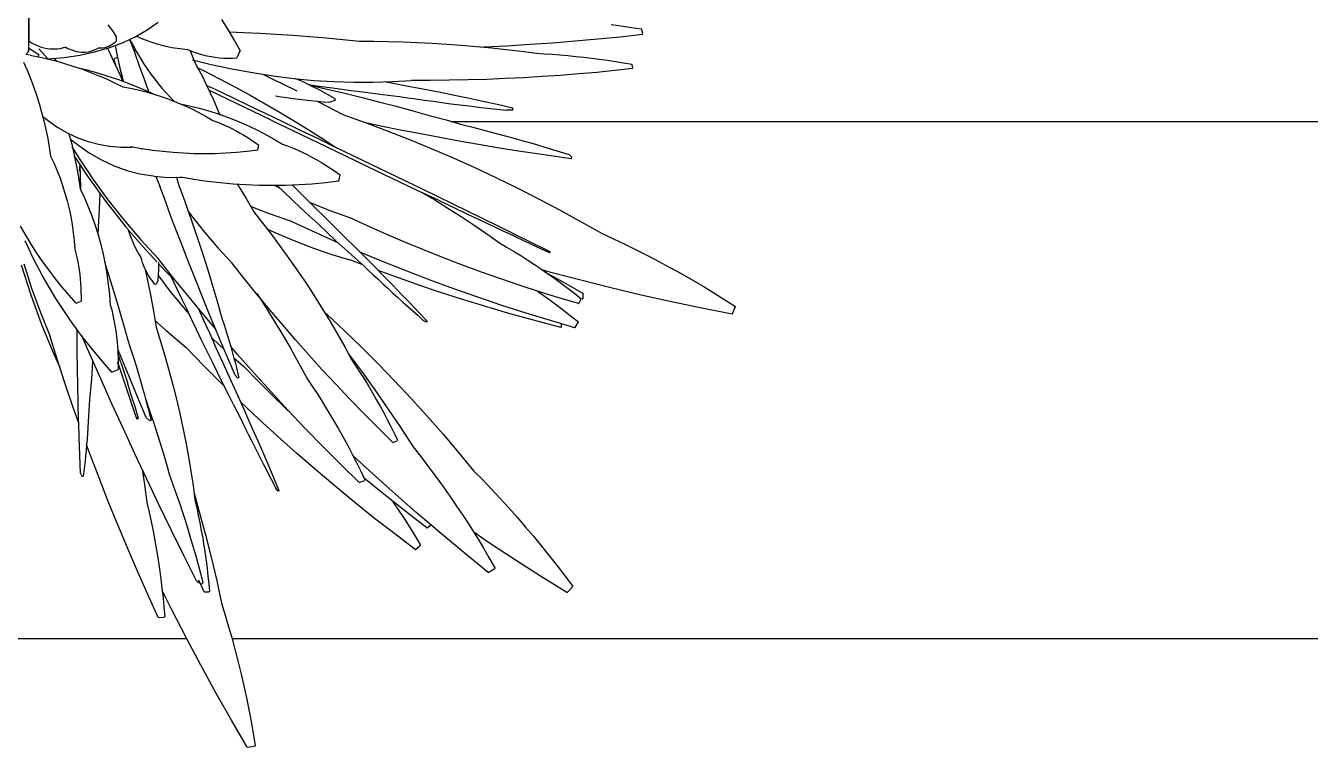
# Model space of a CAD drawing. Header units: metres. Extents: x 244.4 to 340.3, y -4.1 to 64.3.
# Drawn here: x 302.391 to 303.416, y 40.301 to 40.876 of the extents above; entities that cross this region are included whole.
import ezdxf

# ---------------------------------------------------------------- set-up
doc = ezdxf.new("R2010")
doc.units = ezdxf.units.M
doc.layers.add('Edges', color=7, linetype='Continuous')

msp = doc.modelspace()

# ---------------------------------------------------------------- linework, layer by layer
at = {"layer": 'Edges'}
for p, q in [((302.3936, 40.8639), (302.3937, 40.8904)), ((302.3931, 40.8822), (302.3931, 40.8562)), ((302.4576, 40.876), (302.4568, 40.8771)), ((302.4604, 40.8722), (302.4576, 40.876)), ((302.4878, 40.873), (302.4967, 40.8792)), ((302.5524, 40.8733), (302.5473, 40.8812)), ((302.8581, 40.8774), (302.8661, 40.8763)), ((302.8661, 40.8763), (302.8741, 40.875)), ((302.8741, 40.875), (302.8821, 40.8737)), ((302.3936, 40.8639), (302.396, 40.8624)), ((302.4631, 40.8681), (302.4604, 40.8722)), ((302.462, 40.863), (302.4631, 40.8639)), ((302.4631, 40.8681), (302.4631, 40.8639)), ((302.4681, 40.8627), (302.4736, 40.8653)), ((302.4736, 40.8653), (302.4738, 40.8654)), ((302.4741, 40.8648), (302.4736, 40.8653)), ((302.4738, 40.8654), (302.4782, 40.8675)), ((302.4738, 40.8654), (302.4741, 40.8648)), ((302.4741, 40.8648), (302.4765, 40.8604)), ((302.4741, 40.8648), (302.4773, 40.8561)), ((302.4782, 40.8675), (302.4878, 40.873)), ((302.4792, 40.8681), (302.4841, 40.8659)), ((302.4841, 40.8659), (302.4898, 40.8637)), ((302.5572, 40.865), (302.5524, 40.8733)), ((302.5535, 40.8714), (302.5647, 40.871)), ((302.562, 40.8565), (302.5572, 40.865)), ((302.5647, 40.871), (302.5778, 40.8703)), ((302.5778, 40.8703), (302.5909, 40.8696)), ((302.5909, 40.8696), (302.6041, 40.8687)), ((302.6041, 40.8687), (302.6173, 40.8677)), ((302.6173, 40.8677), (302.6305, 40.8666)), ((302.6305, 40.8666), (302.6438, 40.8653)), ((302.6438, 40.8653), (302.6571, 40.8639)), ((302.6571, 40.8639), (302.6686, 40.8639)), ((302.6686, 40.8639), (302.6801, 40.8637)), ((302.8293, 40.8639), (302.8112, 40.8624)), ((302.8473, 40.8655), (302.8293, 40.8639)), ((302.8652, 40.8673), (302.8473, 40.8655)), ((302.883, 40.8693), (302.8652, 40.8673)), ((302.8833, 40.8702), (302.8821, 40.8737)), ((302.883, 40.8693), (302.8833, 40.8702)), ((302.392, 40.8544), (302.3909, 40.8534)), ((302.3931, 40.8562), (302.392, 40.8544)), ((302.4014, 40.8531), (302.3931, 40.8583)), ((302.396, 40.8624), (302.3984, 40.8612)), ((302.3984, 40.8612), (302.4008, 40.8602)), ((302.4008, 40.8602), (302.4032, 40.8593)), ((302.4013, 40.8578), (302.4086, 40.85)), ((302.4032, 40.8593), (302.4056, 40.8586)), ((302.4056, 40.8586), (302.408, 40.8582)), ((302.408, 40.8582), (302.4104, 40.8579)), ((302.4104, 40.8579), (302.4128, 40.8578)), ((302.4128, 40.8578), (302.4138, 40.8578)), ((302.4138, 40.8578), (302.4162, 40.8579)), ((302.4162, 40.8579), (302.4186, 40.8582)), ((302.4186, 40.8582), (302.4211, 40.8588)), ((302.4211, 40.8588), (302.4228, 40.8593)), ((302.4225, 40.8595), (302.4246, 40.8582)), ((302.4246, 40.8582), (302.4268, 40.8572)), ((302.4268, 40.8572), (302.4289, 40.8564)), ((302.4289, 40.8564), (302.4311, 40.8558)), ((302.4311, 40.8558), (302.4333, 40.8554)), ((302.4333, 40.8554), (302.4354, 40.8552)), ((302.434, 40.8528), (302.4459, 40.8554)), ((302.4354, 40.8552), (302.4364, 40.8552)), ((302.4364, 40.8552), (302.4386, 40.8553)), ((302.4386, 40.8553), (302.4407, 40.8555)), ((302.4407, 40.8555), (302.4429, 40.856)), ((302.4429, 40.856), (302.445, 40.8567)), ((302.445, 40.8567), (302.4472, 40.8575)), ((302.4459, 40.8554), (302.4573, 40.8587)), ((302.4472, 40.8575), (302.4493, 40.8586)), ((302.4484, 40.8586), (302.4495, 40.8586)), ((302.4495, 40.8586), (302.4505, 40.8586)), ((302.4505, 40.8586), (302.4517, 40.8586)), ((302.4517, 40.8586), (302.4528, 40.8587)), ((302.4528, 40.8587), (302.454, 40.859)), ((302.454, 40.859), (302.4551, 40.8593)), ((302.4551, 40.8593), (302.4563, 40.8597)), ((302.4585, 40.8537), (302.4561, 40.8583)), ((302.4563, 40.8597), (302.4574, 40.8601)), ((302.4573, 40.8587), (302.4681, 40.8627)), ((302.4574, 40.8601), (302.4585, 40.8607)), ((302.4585, 40.8607), (302.4597, 40.8614)), ((302.4624, 40.8454), (302.4585, 40.8537)), ((302.4597, 40.8614), (302.4608, 40.8621)), ((302.4608, 40.8621), (302.462, 40.863)), ((302.4622, 40.8605), (302.4638, 40.8523)), ((302.4765, 40.8604), (302.4793, 40.8555)), ((302.4773, 40.8561), (302.4774, 40.856)), ((302.4773, 40.8561), (302.4773, 40.856)), ((302.4774, 40.856), (302.4773, 40.856)), ((302.4773, 40.856), (302.4779, 40.8545)), ((302.4787, 40.8565), (302.4774, 40.856)), ((302.4779, 40.8545), (302.4815, 40.8444)), ((302.4793, 40.8555), (302.4821, 40.8508)), ((302.4898, 40.8637), (302.4956, 40.8618)), ((302.4956, 40.8618), (302.5015, 40.8602)), ((302.5015, 40.8602), (302.5076, 40.859)), ((302.5076, 40.859), (302.5138, 40.858)), ((302.5138, 40.858), (302.5201, 40.8573)), ((302.5201, 40.8573), (302.5231, 40.856)), ((302.522, 40.8566), (302.522, 40.8565)), ((302.522, 40.8565), (302.5224, 40.8558)), ((302.5224, 40.8558), (302.5251, 40.8488)), ((302.5231, 40.856), (302.5261, 40.8549)), ((302.5261, 40.8549), (302.5292, 40.8539)), ((302.5292, 40.8539), (302.5323, 40.853)), ((302.562, 40.8565), (302.5593, 40.8506)), ((302.6801, 40.8637), (302.6917, 40.8634)), ((302.6917, 40.8634), (302.7034, 40.863)), ((302.7034, 40.863), (302.7151, 40.8624)), ((302.7151, 40.8624), (302.7268, 40.8617)), ((302.7268, 40.8617), (302.7387, 40.8608)), ((302.7387, 40.8608), (302.7505, 40.8598)), ((302.7505, 40.8598), (302.7624, 40.8587)), ((302.7747, 40.8601), (302.7567, 40.8592)), ((302.7624, 40.8587), (302.7743, 40.8574)), ((302.7743, 40.8574), (302.7863, 40.856)), ((302.793, 40.8612), (302.7747, 40.8601)), ((302.7863, 40.856), (302.7983, 40.8545)), ((302.8112, 40.8624), (302.793, 40.8612)), ((302.7983, 40.8545), (302.8045, 40.854)), ((302.8045, 40.854), (302.8108, 40.8536)), ((302.8108, 40.8536), (302.8171, 40.8531)), ((302.3891, 40.8473), (302.392, 40.8408)), ((302.3909, 40.8534), (302.3909, 40.8533)), ((302.3944, 40.8528), (302.3909, 40.8534)), ((302.3944, 40.8528), (302.4006, 40.8515)), ((302.4014, 40.8531), (302.4006, 40.8515)), ((302.4006, 40.8515), (302.4013, 40.8514)), ((302.4013, 40.8514), (302.4082, 40.8499)), ((302.4082, 40.8499), (302.415, 40.8482)), ((302.4086, 40.85), (302.4215, 40.851)), ((302.4137, 40.8504), (302.4145, 40.8494)), ((302.4145, 40.8494), (302.4158, 40.8479)), ((302.415, 40.8482), (302.4218, 40.8462)), ((302.4158, 40.8479), (302.416, 40.8478)), ((302.4215, 40.851), (302.434, 40.8528)), ((302.4218, 40.8462), (302.4286, 40.8441)), ((302.4286, 40.8441), (302.4353, 40.8418)), ((302.4293, 40.8437), (302.431, 40.8433)), ((302.431, 40.8433), (302.4396, 40.8412)), ((302.4616, 40.8499), (302.4613, 40.8494)), ((302.4613, 40.8494), (302.4626, 40.845)), ((302.4641, 40.8509), (302.4616, 40.8499)), ((302.4626, 40.845), (302.4624, 40.8454)), ((302.4662, 40.837), (302.4626, 40.845)), ((302.4638, 40.8523), (302.466, 40.8425)), ((302.4815, 40.8444), (302.4851, 40.8344)), ((302.4821, 40.8508), (302.485, 40.8462)), ((302.485, 40.8462), (302.4879, 40.8418)), ((302.5241, 40.849), (302.5388, 40.8454)), ((302.5251, 40.8488), (302.5254, 40.8482)), ((302.5286, 40.8422), (302.5254, 40.8482)), ((302.5323, 40.853), (302.5355, 40.8523)), ((302.5355, 40.8523), (302.5388, 40.8517)), ((302.5388, 40.8517), (302.5421, 40.8512)), ((302.5388, 40.8454), (302.5553, 40.8419)), ((302.5421, 40.8512), (302.5454, 40.8508)), ((302.5454, 40.8508), (302.5488, 40.8505)), ((302.5488, 40.8505), (302.5523, 40.8504)), ((302.5523, 40.8504), (302.5558, 40.8504)), ((302.5558, 40.8504), (302.5593, 40.8506)), ((302.8171, 40.8531), (302.8234, 40.8525)), ((302.8234, 40.8525), (302.8297, 40.8518)), ((302.8297, 40.8518), (302.8361, 40.8511)), ((302.8361, 40.8511), (302.8424, 40.8504)), ((302.8424, 40.8504), (302.8488, 40.8496)), ((302.8488, 40.8496), (302.8552, 40.8487)), ((302.8552, 40.8487), (302.8615, 40.8477)), ((302.8615, 40.8477), (302.8679, 40.8468)), ((302.8679, 40.8468), (302.8744, 40.8457)), ((302.8753, 40.8429), (302.8744, 40.8457)), ((302.392, 40.8408), (302.3947, 40.8343)), ((302.3947, 40.8343), (302.3972, 40.8277)), ((302.4353, 40.8418), (302.442, 40.8393)), ((302.4396, 40.8412), (302.4481, 40.8388)), ((302.442, 40.8393), (302.4487, 40.8366)), ((302.4481, 40.8388), (302.4565, 40.8361)), ((302.4487, 40.8366), (302.4553, 40.8338)), ((302.4553, 40.8338), (302.4618, 40.8307)), ((302.4565, 40.8361), (302.4649, 40.8333)), ((302.4649, 40.8333), (302.4733, 40.8301)), ((302.466, 40.8425), (302.4686, 40.8322)), ((302.4684, 40.832), (302.4662, 40.837)), ((302.4851, 40.8344), (302.4886, 40.8245)), ((302.4879, 40.8418), (302.4908, 40.8377)), ((302.4908, 40.8377), (302.4938, 40.8337)), ((302.4938, 40.8337), (302.4968, 40.8298)), ((302.5272, 40.8433), (302.5333, 40.8402)), ((302.5319, 40.836), (302.5286, 40.8422)), ((302.535, 40.8297), (302.5319, 40.836)), ((302.5333, 40.8402), (302.5456, 40.834)), ((302.5456, 40.834), (302.5578, 40.8275)), ((302.5553, 40.8419), (302.5718, 40.8389)), ((302.5718, 40.8389), (302.5882, 40.8363)), ((302.5801, 40.8376), (302.587, 40.8343)), ((302.587, 40.8343), (302.6061, 40.8249)), ((302.5882, 40.8363), (302.6045, 40.8343)), ((302.6045, 40.8343), (302.6207, 40.8327)), ((302.6122, 40.8314), (302.606, 40.8341)), ((302.7438, 40.8331), (302.7288, 40.8328)), ((302.7587, 40.8335), (302.7438, 40.8331)), ((302.7735, 40.8341), (302.7587, 40.8335)), ((302.7883, 40.8348), (302.7735, 40.8341)), ((302.803, 40.8357), (302.7883, 40.8348)), ((302.8176, 40.8367), (302.803, 40.8357)), ((302.8321, 40.8378), (302.8176, 40.8367)), ((302.8465, 40.8391), (302.8321, 40.8378)), ((302.8608, 40.8406), (302.8465, 40.8391)), ((302.875, 40.8422), (302.8608, 40.8406)), ((302.875, 40.8422), (302.8753, 40.8429)), ((302.3972, 40.8277), (302.3995, 40.821)), ((302.4618, 40.8307), (302.4684, 40.8275)), ((302.4684, 40.8275), (302.4746, 40.8264)), ((302.4686, 40.8322), (302.4687, 40.8319)), ((302.4733, 40.8301), (302.4816, 40.8268)), ((302.4746, 40.8264), (302.4807, 40.8251)), ((302.4807, 40.8251), (302.4869, 40.8236)), ((302.4816, 40.8268), (302.4898, 40.8232)), ((302.4869, 40.8236), (302.493, 40.8218)), ((302.4886, 40.8245), (302.4889, 40.8236)), ((302.4889, 40.8236), (302.489, 40.8233)), ((302.4898, 40.8232), (302.4932, 40.8216)), ((302.4968, 40.8298), (302.4998, 40.8262)), ((302.4998, 40.8262), (302.5029, 40.8228)), ((302.5381, 40.8231), (302.535, 40.8297)), ((302.5355, 40.8287), (302.5425, 40.8254)), ((302.5866, 40.801), (302.5375, 40.8245)), ((302.5412, 40.8163), (302.5381, 40.8231)), ((302.5425, 40.8254), (302.5553, 40.8193)), ((302.5578, 40.8275), (302.5699, 40.8209)), ((302.6061, 40.8249), (302.6071, 40.8244)), ((302.6164, 40.8294), (302.6122, 40.8314)), ((302.6164, 40.8294), (302.623, 40.8284)), ((302.617, 40.8291), (302.6164, 40.8294)), ((302.617, 40.8291), (302.6223, 40.8279)), ((302.619, 40.8282), (302.617, 40.8291)), ((302.6255, 40.8249), (302.619, 40.8282)), ((302.6207, 40.8327), (302.6367, 40.8317)), ((302.6223, 40.8279), (302.6349, 40.8249)), ((302.623, 40.8284), (302.6357, 40.8267)), ((302.6317, 40.8215), (302.6255, 40.8249)), ((302.6349, 40.8249), (302.6477, 40.8219)), ((302.6357, 40.8267), (302.6488, 40.8249)), ((302.6367, 40.8317), (302.6526, 40.8312)), ((302.6488, 40.8249), (302.662, 40.8232)), ((302.6526, 40.8312), (302.6682, 40.8312)), ((302.662, 40.8232), (302.6755, 40.8215)), ((302.6682, 40.8312), (302.6835, 40.8317)), ((302.6813, 40.8307), (302.677, 40.8315)), ((302.6947, 40.8282), (302.6813, 40.8307)), ((302.6835, 40.8317), (302.6986, 40.8327)), ((302.7077, 40.8257), (302.6947, 40.8282)), ((302.7137, 40.8327), (302.6986, 40.8327)), ((302.7204, 40.8232), (302.7077, 40.8257)), ((302.7288, 40.8328), (302.7137, 40.8327)), ((302.7329, 40.8207), (302.7204, 40.8232)), ((302.3995, 40.821), (302.4017, 40.8142)), ((302.4017, 40.8142), (302.4036, 40.8074)), ((302.493, 40.8218), (302.499, 40.8199)), ((302.499, 40.8199), (302.505, 40.8178)), ((302.5029, 40.8228), (302.506, 40.8195)), ((302.505, 40.8178), (302.511, 40.8154)), ((302.506, 40.8195), (302.5092, 40.8165)), ((302.5092, 40.8165), (302.5094, 40.8161)), ((302.5094, 40.8161), (302.5095, 40.8158)), ((302.511, 40.8154), (302.5169, 40.8129)), ((302.514, 40.814), (302.5216, 40.8123)), ((302.5169, 40.8129), (302.5228, 40.8102)), ((302.5443, 40.8093), (302.5412, 40.8163)), ((302.5553, 40.8193), (302.5685, 40.813)), ((302.5685, 40.813), (302.582, 40.8066)), ((302.5699, 40.8209), (302.582, 40.8141)), ((302.582, 40.8141), (302.5939, 40.8071)), ((302.5903, 40.8203), (302.5948, 40.8196)), ((302.5948, 40.8196), (302.5993, 40.8189)), ((302.5993, 40.8189), (302.6039, 40.8183)), ((302.6039, 40.8183), (302.6087, 40.8177)), ((302.6087, 40.8177), (302.6135, 40.8172)), ((302.6135, 40.8172), (302.6184, 40.8166)), ((302.6184, 40.8166), (302.6233, 40.8162)), ((302.6233, 40.8162), (302.6284, 40.8157)), ((302.6233, 40.8162), (302.625, 40.8153)), ((302.625, 40.8153), (302.6439, 40.8054)), ((302.6284, 40.8157), (302.6336, 40.8153)), ((302.6377, 40.8181), (302.6317, 40.8215)), ((302.638, 40.8169), (302.6336, 40.8153)), ((302.638, 40.8169), (302.6377, 40.8181)), ((302.6477, 40.8219), (302.6605, 40.8187)), ((302.6605, 40.8187), (302.6735, 40.8154)), ((302.6735, 40.8154), (302.6865, 40.812)), ((302.6755, 40.8215), (302.6892, 40.8198)), ((302.6892, 40.8198), (302.6958, 40.8188)), ((302.6958, 40.8188), (302.7024, 40.8179)), ((302.7024, 40.8179), (302.7092, 40.8169)), ((302.7092, 40.8169), (302.7161, 40.816)), ((302.7161, 40.816), (302.723, 40.8151)), ((302.723, 40.8151), (302.7301, 40.8141)), ((302.7301, 40.8141), (302.7373, 40.8132)), ((302.745, 40.8182), (302.7329, 40.8207)), ((302.7373, 40.8132), (302.7446, 40.8123)), ((302.7569, 40.8156), (302.745, 40.8182)), ((302.7684, 40.8131), (302.7569, 40.8156)), ((302.7796, 40.8106), (302.7684, 40.8131)), ((302.4036, 40.8074), (302.4054, 40.8005)), ((302.4043, 40.804), (302.4046, 40.8039)), ((302.4046, 40.8039), (302.409, 40.8003)), ((302.5216, 40.8123), (302.5293, 40.8105)), ((302.5228, 40.8102), (302.5286, 40.8072)), ((302.5286, 40.8072), (302.5344, 40.8041)), ((302.5293, 40.8105), (302.5369, 40.8083)), ((302.5344, 40.8041), (302.5401, 40.8007)), ((302.5369, 40.8083), (302.5445, 40.8059)), ((302.5459, 40.8054), (302.5443, 40.8093)), ((302.5445, 40.8059), (302.552, 40.8033)), ((302.546, 40.8052), (302.5459, 40.8054)), ((302.552, 40.8033), (302.5594, 40.8003)), ((302.582, 40.8066), (302.5958, 40.7999)), ((302.5939, 40.8071), (302.6058, 40.8)), ((302.6439, 40.8054), (302.6617, 40.799)), ((302.6865, 40.812), (302.6997, 40.8084)), ((302.6997, 40.8084), (302.7129, 40.8048)), ((302.7129, 40.8048), (302.7263, 40.8011)), ((302.7446, 40.8123), (302.7519, 40.8114)), ((302.7519, 40.8114), (302.7594, 40.8105)), ((302.7594, 40.8105), (302.7669, 40.8096)), ((302.7669, 40.8096), (302.7746, 40.8088)), ((302.7796, 40.809), (302.7746, 40.8088)), ((302.7796, 40.809), (302.7796, 40.8106)), ((302.4054, 40.8005), (302.407, 40.7935)), ((302.407, 40.7935), (302.4085, 40.7864)), ((302.409, 40.8003), (302.4166, 40.795)), ((302.4166, 40.795), (302.4245, 40.7906)), ((302.5401, 40.8007), (302.5433, 40.7995)), ((302.5433, 40.7995), (302.5465, 40.7983)), ((302.5465, 40.7983), (302.5496, 40.7969)), ((302.5496, 40.7969), (302.5527, 40.7955)), ((302.5527, 40.7955), (302.5559, 40.794)), ((302.5559, 40.794), (302.5589, 40.7924)), ((302.5589, 40.7924), (302.562, 40.7907)), ((302.5594, 40.8003), (302.5668, 40.7972)), ((302.5668, 40.7972), (302.5742, 40.7937)), ((302.5742, 40.7937), (302.5814, 40.7901)), ((302.5866, 40.801), (302.63, 40.7803)), ((302.5958, 40.7999), (302.6099, 40.7931)), ((302.6058, 40.8), (302.6175, 40.7927)), ((302.6099, 40.7931), (302.6243, 40.7862)), ((302.6175, 40.7927), (302.6292, 40.7853)), ((302.6617, 40.799), (302.6794, 40.7924)), ((302.6742, 40.7962), (302.6633, 40.7985)), ((302.69, 40.793), (302.6742, 40.7962)), ((302.6794, 40.7924), (302.697, 40.7855)), ((302.7058, 40.79), (302.69, 40.793)), ((302.7263, 40.8011), (302.7397, 40.7972)), ((302.7301, 40.8), (303.6924, 40.8)), ((302.7397, 40.7972), (302.7466, 40.7955)), ((302.7466, 40.7955), (302.7535, 40.7937)), ((302.7535, 40.7937), (302.7604, 40.7919)), ((302.4085, 40.7864), (302.4097, 40.7793)), ((302.4245, 40.7906), (302.4325, 40.7868)), ((302.4254, 40.7901), (302.4276, 40.7817)), ((302.4263, 40.7861), (302.4265, 40.7859)), ((302.4265, 40.7859), (302.4321, 40.7814)), ((302.4325, 40.7868), (302.4406, 40.7839)), ((302.4406, 40.7839), (302.4489, 40.7817)), ((302.562, 40.7907), (302.565, 40.7889)), ((302.565, 40.7889), (302.568, 40.7871)), ((302.568, 40.7871), (302.571, 40.7851)), ((302.571, 40.7851), (302.574, 40.7831)), ((302.574, 40.7831), (302.577, 40.781)), ((302.5814, 40.7901), (302.5886, 40.7861)), ((302.5886, 40.7861), (302.5958, 40.7819)), ((302.5958, 40.7819), (302.5998, 40.7805)), ((302.6243, 40.7862), (302.6389, 40.779)), ((302.6292, 40.7853), (302.638, 40.7795)), ((302.697, 40.7855), (302.7145, 40.7783)), ((302.7214, 40.7871), (302.7058, 40.79)), ((302.7368, 40.7843), (302.7214, 40.7871)), ((302.7521, 40.7816), (302.7368, 40.7843)), ((302.7604, 40.7919), (302.7674, 40.7901)), ((302.7674, 40.7901), (302.7744, 40.7882)), ((302.7744, 40.7882), (302.7814, 40.7862)), ((302.7814, 40.7862), (302.7885, 40.7842)), ((302.7885, 40.7842), (302.7957, 40.7822)), ((302.7957, 40.7822), (302.8028, 40.7801)), ((302.4097, 40.7793), (302.4108, 40.7721)), ((302.4108, 40.7721), (302.4135, 40.7664)), ((302.4276, 40.7817), (302.4296, 40.7729)), ((302.4278, 40.7798), (302.4335, 40.7704)), ((302.4294, 40.7726), (302.4298, 40.772)), ((302.4296, 40.7729), (302.4314, 40.7641)), ((302.4298, 40.772), (302.4401, 40.7563)), ((302.4321, 40.7814), (302.4416, 40.7749)), ((302.4416, 40.7749), (302.4514, 40.7693)), ((302.4489, 40.7817), (302.4574, 40.7802)), ((302.4574, 40.7802), (302.4583, 40.7801)), ((302.4583, 40.7801), (302.4668, 40.7794)), ((302.4668, 40.7794), (302.4755, 40.7795)), ((302.4829, 40.7782), (302.4747, 40.7796)), ((302.4829, 40.7782), (302.4837, 40.7781)), ((302.492, 40.7768), (302.4837, 40.7781)), ((302.5002, 40.7759), (302.492, 40.7768)), ((302.5086, 40.7751), (302.5002, 40.7759)), ((302.5169, 40.7745), (302.5086, 40.7751)), ((302.5253, 40.7742), (302.5169, 40.7745)), ((302.5337, 40.7741), (302.5253, 40.7742)), ((302.5421, 40.7742), (302.5337, 40.7741)), ((302.5506, 40.7745), (302.5421, 40.7742)), ((302.559, 40.7751), (302.5506, 40.7745)), ((302.5675, 40.7759), (302.559, 40.7751)), ((302.5761, 40.7769), (302.5675, 40.7759)), ((302.5761, 40.7769), (302.577, 40.781)), ((302.5998, 40.7805), (302.6037, 40.7789)), ((302.6037, 40.7789), (302.6076, 40.7772)), ((302.6076, 40.7772), (302.6115, 40.7754)), ((302.6115, 40.7754), (302.6154, 40.7735)), ((302.6154, 40.7735), (302.6193, 40.7715)), ((302.6193, 40.7715), (302.6231, 40.7694)), ((302.63, 40.7803), (302.6709, 40.7606)), ((302.708, 40.7456), (302.6389, 40.779)), ((302.7145, 40.7783), (302.732, 40.7709)), ((302.7673, 40.779), (302.7521, 40.7816)), ((302.7823, 40.7766), (302.7673, 40.779)), ((302.7971, 40.7743), (302.7823, 40.7766)), ((302.8117, 40.7722), (302.7971, 40.7743)), ((302.8028, 40.7801), (302.81, 40.7779)), ((302.81, 40.7779), (302.8173, 40.7758)), ((302.8262, 40.7702), (302.8117, 40.7722)), ((302.8173, 40.7758), (302.8245, 40.7735)), ((302.8267, 40.7713), (302.8245, 40.7735)), ((302.4135, 40.7664), (302.416, 40.7606)), ((302.4314, 40.7641), (302.433, 40.7552)), ((302.4335, 40.7704), (302.4447, 40.7537)), ((302.434, 40.7657), (302.4335, 40.7603)), ((302.4347, 40.7567), (302.4344, 40.7651)), ((302.4514, 40.7693), (302.4614, 40.7646)), ((302.4614, 40.7646), (302.4716, 40.7609)), ((302.6231, 40.7694), (302.6269, 40.7672)), ((302.6269, 40.7672), (302.6306, 40.7649)), ((302.6306, 40.7649), (302.6344, 40.7625)), ((302.6344, 40.7625), (302.6381, 40.76)), ((302.732, 40.7709), (302.7493, 40.7631)), ((302.7493, 40.7631), (302.7665, 40.755)), ((302.8262, 40.7702), (302.8267, 40.7713)), ((302.416, 40.7606), (302.4183, 40.7547)), ((302.4183, 40.7547), (302.4203, 40.7487)), ((302.433, 40.7552), (302.4344, 40.7462)), ((302.4348, 40.7468), (302.4347, 40.7567)), ((302.4401, 40.7563), (302.4548, 40.736)), ((302.4447, 40.7537), (302.4565, 40.7374)), ((302.4716, 40.7609), (302.4819, 40.7582)), ((302.4819, 40.7582), (302.4925, 40.7564)), ((302.4925, 40.7564), (302.4936, 40.7562)), ((302.4936, 40.7562), (302.5043, 40.7553)), ((302.4947, 40.7562), (302.4947, 40.7561)), ((302.4947, 40.7561), (302.4979, 40.7483)), ((302.5043, 40.7553), (302.5151, 40.7554)), ((302.511, 40.7556), (302.5111, 40.7554)), ((302.5111, 40.7554), (302.513, 40.7488)), ((302.5243, 40.7538), (302.5141, 40.7556)), ((302.5243, 40.7538), (302.5254, 40.7537)), ((302.5357, 40.7521), (302.5254, 40.7537)), ((302.546, 40.7509), (302.5357, 40.7521)), ((302.6406, 40.7522), (302.63, 40.7509)), ((302.6381, 40.76), (302.6418, 40.7573)), ((302.6406, 40.7522), (302.6418, 40.7573)), ((302.6709, 40.7606), (302.7074, 40.7431)), ((302.7665, 40.755), (302.7836, 40.7466)), ((302.4203, 40.7487), (302.4222, 40.7427)), ((302.4222, 40.7427), (302.4239, 40.7365)), ((302.4344, 40.7462), (302.4348, 40.7452)), ((302.4348, 40.7452), (302.4348, 40.7468)), ((302.4348, 40.7452), (302.4377, 40.7391)), ((302.45, 40.7426), (302.4497, 40.7356)), ((302.5023, 40.7362), (302.4979, 40.7483)), ((302.513, 40.7488), (302.5164, 40.7397)), ((302.5564, 40.75), (302.546, 40.7509)), ((302.5668, 40.7493), (302.5564, 40.75)), ((302.5598, 40.7498), (302.5598, 40.7497)), ((302.5598, 40.7497), (302.5664, 40.7389)), ((302.5772, 40.7489), (302.5668, 40.7493)), ((302.5877, 40.7487), (302.5772, 40.7489)), ((302.5982, 40.7489), (302.5877, 40.7487)), ((302.5898, 40.7489), (302.5901, 40.7488)), ((302.5901, 40.7488), (302.5934, 40.747)), ((302.5914, 40.749), (302.5916, 40.7488)), ((302.5916, 40.7488), (302.5968, 40.7438)), ((302.5968, 40.7438), (302.6034, 40.7375)), ((302.6088, 40.7493), (302.5982, 40.7489)), ((302.6035, 40.7493), (302.6064, 40.7465)), ((302.6064, 40.7465), (302.6143, 40.7385)), ((302.6194, 40.75), (302.6088, 40.7493)), ((302.63, 40.7509), (302.6194, 40.75)), ((302.7074, 40.7431), (302.7173, 40.7373)), ((302.7202, 40.7371), (302.7074, 40.7431)), ((302.7788, 40.711), (302.708, 40.7456)), ((302.7836, 40.7466), (302.8005, 40.738)), ((302.4239, 40.7365), (302.4255, 40.7303)), ((302.4377, 40.7391), (302.4408, 40.7319)), ((302.4408, 40.7319), (302.4436, 40.7245)), ((302.4497, 40.7356), (302.4493, 40.7255)), ((302.4548, 40.736), (302.4703, 40.7163)), ((302.4565, 40.7374), (302.4692, 40.7214)), ((302.5068, 40.7241), (302.5023, 40.7362)), ((302.5164, 40.7397), (302.5196, 40.7307)), ((302.5196, 40.7307), (302.5228, 40.7218)), ((302.5664, 40.7389), (302.573, 40.7277)), ((302.5702, 40.7324), (302.5814, 40.7279)), ((302.6034, 40.7375), (302.6102, 40.7311)), ((302.6102, 40.7311), (302.6171, 40.7246)), ((302.6143, 40.7385), (302.6218, 40.7309)), ((302.6173, 40.7355), (302.6179, 40.7352)), ((302.6179, 40.7352), (302.6335, 40.7289)), ((302.6301, 40.7229), (302.6218, 40.7309)), ((302.7173, 40.7373), (302.7278, 40.7308)), ((302.7202, 40.7371), (302.7485, 40.7236)), ((302.7278, 40.7308), (302.7383, 40.7241)), ((302.8005, 40.738), (302.8174, 40.7291)), ((302.4255, 40.7303), (302.4268, 40.724)), ((302.4268, 40.724), (302.4279, 40.7176)), ((302.4436, 40.7245), (302.4462, 40.717)), ((302.4493, 40.7255), (302.4488, 40.7155)), ((302.4692, 40.7214), (302.4825, 40.7058)), ((302.5115, 40.7119), (302.5068, 40.7241)), ((302.5203, 40.7286), (302.5233, 40.7245)), ((302.5228, 40.7218), (302.5258, 40.713)), ((302.5233, 40.7245), (302.5335, 40.7117)), ((302.573, 40.7277), (302.5804, 40.7182)), ((302.5814, 40.7279), (302.6011, 40.7209)), ((302.6196, 40.7123), (302.6011, 40.7209)), ((302.6171, 40.7246), (302.6241, 40.7181)), ((302.6382, 40.7149), (302.6301, 40.7229)), ((302.6335, 40.7289), (302.6493, 40.7233)), ((302.6641, 40.7164), (302.6493, 40.7233)), ((302.7383, 40.7241), (302.7486, 40.7172)), ((302.7485, 40.7236), (302.7538, 40.7211)), ((302.7538, 40.7211), (302.7744, 40.7113)), ((302.8174, 40.7291), (302.8341, 40.7199)), ((302.391, 40.7091), (302.3868, 40.7164)), ((302.4279, 40.7176), (302.4288, 40.7111)), ((302.4288, 40.7111), (302.4295, 40.7046)), ((302.4462, 40.717), (302.4486, 40.7095)), ((302.4488, 40.7155), (302.4485, 40.7092)), ((302.4703, 40.7163), (302.4727, 40.7136)), ((302.4727, 40.7136), (302.4727, 40.7135)), ((302.4727, 40.7135), (302.4741, 40.7094)), ((302.4727, 40.7135), (302.4869, 40.6971)), ((302.5162, 40.6995), (302.5115, 40.7119)), ((302.5258, 40.713), (302.5287, 40.7043)), ((302.5335, 40.7117), (302.5442, 40.6992)), ((302.5804, 40.7182), (302.5877, 40.7087)), ((302.5837, 40.714), (302.5915, 40.7104)), ((302.5915, 40.7104), (302.6061, 40.7043)), ((302.6382, 40.704), (302.6196, 40.7123)), ((302.6241, 40.7181), (302.6312, 40.7115)), ((302.6312, 40.7115), (302.6384, 40.7048)), ((302.6461, 40.7071), (302.6382, 40.7149)), ((302.679, 40.7098), (302.6641, 40.7164)), ((302.7486, 40.7172), (302.7588, 40.7102)), ((302.7588, 40.7102), (302.7689, 40.703)), ((302.7944, 40.7018), (302.7744, 40.7113)), ((302.7788, 40.711), (302.8075, 40.6969)), ((302.8341, 40.7199), (302.8507, 40.7104)), ((302.8507, 40.7104), (302.8598, 40.7062)), ((302.3944, 40.6961), (302.3904, 40.7046)), ((302.3953, 40.702), (302.391, 40.7091)), ((302.3999, 40.6949), (302.3953, 40.702)), ((302.4295, 40.7046), (302.4301, 40.698)), ((302.4486, 40.7095), (302.4507, 40.7018)), ((302.4507, 40.7018), (302.4526, 40.694)), ((302.4741, 40.7094), (302.4755, 40.7055)), ((302.4755, 40.7055), (302.4771, 40.7018)), ((302.4771, 40.7018), (302.4788, 40.6983)), ((302.4825, 40.7058), (302.4966, 40.6906)), ((302.5287, 40.7043), (302.5316, 40.6957)), ((302.5877, 40.7087), (302.5948, 40.6992)), ((302.6061, 40.7043), (302.6206, 40.6988)), ((302.6403, 40.7031), (302.6382, 40.704)), ((302.6384, 40.7048), (302.6458, 40.6981)), ((302.6539, 40.6993), (302.6461, 40.7071)), ((302.6939, 40.7034), (302.679, 40.7098)), ((302.709, 40.6971), (302.6939, 40.7034)), ((302.7689, 40.703), (302.7746, 40.6997)), ((302.8089, 40.695), (302.7944, 40.7018)), ((302.8598, 40.7062), (302.869, 40.7019)), ((302.869, 40.7019), (302.878, 40.6974)), ((302.3944, 40.6961), (302.3948, 40.6951)), ((302.3995, 40.6858), (302.3948, 40.6951)), ((302.4046, 40.688), (302.3999, 40.6949)), ((302.4301, 40.698), (302.431, 40.6947)), ((302.431, 40.6947), (302.4317, 40.6914)), ((302.4317, 40.6914), (302.4324, 40.688)), ((302.4526, 40.694), (302.4543, 40.6861)), ((302.4788, 40.6983), (302.4806, 40.6949)), ((302.4806, 40.6949), (302.4825, 40.6918)), ((302.4825, 40.6918), (302.4832, 40.6896)), ((302.4832, 40.6896), (302.4839, 40.6874)), ((302.4869, 40.6971), (302.4957, 40.6877)), ((302.5088, 40.675), (302.4966, 40.6906)), ((302.5211, 40.6871), (302.5162, 40.6995)), ((302.5316, 40.6957), (302.5343, 40.6873)), ((302.5442, 40.6992), (302.5554, 40.687)), ((302.5948, 40.6992), (302.6017, 40.6895)), ((302.6206, 40.6988), (302.6352, 40.6938)), ((302.6352, 40.6938), (302.6496, 40.6894)), ((302.6458, 40.6981), (302.6532, 40.6913)), ((302.6532, 40.6913), (302.6608, 40.6844)), ((302.6616, 40.6916), (302.6539, 40.6993)), ((302.6756, 40.6882), (302.6575, 40.6957)), ((302.6691, 40.6841), (302.6616, 40.6916)), ((302.7241, 40.6911), (302.709, 40.6971)), ((302.7393, 40.6853), (302.7241, 40.6911)), ((302.7746, 40.6997), (302.7802, 40.6963)), ((302.7802, 40.6963), (302.7858, 40.6929)), ((302.7858, 40.6929), (302.7914, 40.6893)), ((302.8075, 40.6969), (302.8094, 40.6959)), ((302.8094, 40.6959), (302.8089, 40.695)), ((302.878, 40.6974), (302.8871, 40.6929)), ((302.8871, 40.6929), (302.896, 40.6882)), ((302.3874, 40.6856), (302.3949, 40.6616)), ((302.3895, 40.6862), (302.3956, 40.6668)), ((302.4044, 40.6767), (302.3995, 40.6858)), ((302.4095, 40.6812), (302.4046, 40.688)), ((302.4146, 40.6744), (302.4095, 40.6812)), ((302.4324, 40.688), (302.4331, 40.6847)), ((302.4331, 40.6847), (302.4336, 40.6812)), ((302.4336, 40.6812), (302.4341, 40.6778)), ((302.4536, 40.6882), (302.4542, 40.6865)), ((302.4542, 40.6865), (302.4543, 40.6861)), ((302.4543, 40.6861), (302.4575, 40.6759)), ((302.4543, 40.6861), (302.4543, 40.6861)), ((302.4543, 40.6861), (302.4557, 40.6782)), ((302.4839, 40.6874), (302.4847, 40.6854)), ((302.4847, 40.6854), (302.4855, 40.6834)), ((302.4855, 40.6834), (302.4863, 40.6817)), ((302.4863, 40.6817), (302.4878, 40.6743)), ((302.4863, 40.6817), (302.4864, 40.6815)), ((302.4864, 40.6815), (302.4873, 40.6796)), ((302.4873, 40.6796), (302.4882, 40.6778)), ((302.4967, 40.6732), (302.4971, 40.6818)), ((302.4971, 40.6818), (302.4972, 40.6874)), ((302.4972, 40.6861), (302.5043, 40.6785)), ((302.5261, 40.6746), (302.5211, 40.6871)), ((302.5343, 40.6873), (302.5369, 40.6789)), ((302.5652, 40.6746), (302.5554, 40.687)), ((302.6017, 40.6895), (302.6085, 40.6798)), ((302.6085, 40.6798), (302.6151, 40.67)), ((302.6594, 40.6857), (302.6496, 40.6894)), ((302.6608, 40.6844), (302.6645, 40.681)), ((302.6645, 40.681), (302.6682, 40.6775)), ((302.6765, 40.6766), (302.6691, 40.6841)), ((302.6779, 40.6788), (302.6722, 40.6809)), ((302.6945, 40.6807), (302.6756, 40.6882)), ((302.7135, 40.6734), (302.6945, 40.6807)), ((302.7545, 40.6797), (302.7393, 40.6853)), ((302.7699, 40.6743), (302.7545, 40.6797)), ((302.7914, 40.6893), (302.7969, 40.6857)), ((302.7969, 40.6857), (302.8024, 40.6821)), ((302.8024, 40.6821), (302.8034, 40.6813)), ((302.8098, 40.6795), (302.8029, 40.6815)), ((302.8034, 40.6813), (302.8076, 40.6784)), ((302.8338, 40.6732), (302.8098, 40.6795)), ((302.896, 40.6882), (302.9049, 40.6834)), ((302.9049, 40.6834), (302.9138, 40.6785)), ((302.4096, 40.6676), (302.4044, 40.6767)), ((302.4199, 40.6678), (302.4146, 40.6744)), ((302.4341, 40.6778), (302.4344, 40.6743)), ((302.4344, 40.6743), (302.4347, 40.6708)), ((302.4347, 40.6708), (302.4349, 40.6673)), ((302.4557, 40.6782), (302.4568, 40.6701)), ((302.4568, 40.6701), (302.4577, 40.6619)), ((302.4575, 40.6759), (302.4608, 40.6655)), ((302.4878, 40.6743), (302.4904, 40.6615)), ((302.4882, 40.6778), (302.4892, 40.6762)), ((302.4892, 40.6762), (302.4903, 40.6745)), ((302.4903, 40.6745), (302.4914, 40.673)), ((302.4914, 40.673), (302.4925, 40.6715)), ((302.4925, 40.6715), (302.4937, 40.6702)), ((302.4946, 40.6697), (302.4937, 40.6702)), ((302.4967, 40.6732), (302.4946, 40.6697)), ((302.4969, 40.6768), (302.506, 40.6645)), ((302.5043, 40.6785), (302.5125, 40.6705)), ((302.5059, 40.6779), (302.5066, 40.6765)), ((302.5066, 40.6765), (302.5116, 40.6665)), ((302.5213, 40.6596), (302.5088, 40.675)), ((302.5311, 40.6619), (302.5261, 40.6746)), ((302.5369, 40.6789), (302.5394, 40.6707)), ((302.5394, 40.6707), (302.5418, 40.6626)), ((302.5752, 40.6622), (302.5652, 40.6746)), ((302.6151, 40.67), (302.6215, 40.6601)), ((302.6682, 40.6775), (302.672, 40.674)), ((302.672, 40.674), (302.6758, 40.6704)), ((302.6758, 40.6704), (302.6797, 40.6669)), ((302.6837, 40.6692), (302.6765, 40.6766)), ((302.692, 40.6737), (302.6779, 40.6788)), ((302.6908, 40.6619), (302.6837, 40.6692)), ((302.7061, 40.6688), (302.692, 40.6737)), ((302.7325, 40.6664), (302.7135, 40.6734)), ((302.7853, 40.6691), (302.7699, 40.6743)), ((302.8008, 40.6641), (302.7853, 40.6691)), ((302.8064, 40.679), (302.8076, 40.6784)), ((302.8076, 40.6784), (302.8078, 40.6783)), ((302.8078, 40.6783), (302.8131, 40.6745)), ((302.8078, 40.6783), (302.8147, 40.6745)), ((302.8131, 40.6745), (302.8185, 40.6706)), ((302.8147, 40.6745), (302.8217, 40.6706)), ((302.8185, 40.6706), (302.8237, 40.6666)), ((302.8217, 40.6706), (302.8287, 40.6666)), ((302.8578, 40.6671), (302.8338, 40.6732)), ((302.9138, 40.6785), (302.9226, 40.6735)), ((302.9226, 40.6735), (302.9313, 40.6684)), ((302.3949, 40.6616), (302.4036, 40.6378)), ((302.3956, 40.6668), (302.4026, 40.6474)), ((302.415, 40.6587), (302.4096, 40.6676)), ((302.4255, 40.6613), (302.4199, 40.6678)), ((302.4312, 40.6549), (302.4255, 40.6613)), ((302.4349, 40.6673), (302.435, 40.6637)), ((302.435, 40.6637), (302.4351, 40.6601)), ((302.4351, 40.6601), (302.4351, 40.6565)), ((302.4577, 40.6619), (302.4584, 40.6537)), ((302.4608, 40.6655), (302.4639, 40.6552)), ((302.4904, 40.6615), (302.4928, 40.6486)), ((302.506, 40.6645), (302.5167, 40.6514)), ((302.5116, 40.6665), (302.5153, 40.6586)), ((302.534, 40.6443), (302.5213, 40.6596)), ((302.5363, 40.6492), (302.5311, 40.6619)), ((302.5418, 40.6626), (302.5441, 40.6546)), ((302.5854, 40.6499), (302.5752, 40.6622)), ((302.5754, 40.6626), (302.5791, 40.657)), ((302.6215, 40.6601), (302.6277, 40.6502)), ((302.6797, 40.6669), (302.6836, 40.6633)), ((302.6836, 40.6633), (302.6876, 40.6597)), ((302.6876, 40.6597), (302.6916, 40.656)), ((302.6978, 40.6547), (302.6908, 40.6619)), ((302.7202, 40.6641), (302.7061, 40.6688)), ((302.7343, 40.6595), (302.7202, 40.6641)), ((302.7517, 40.6597), (302.7325, 40.6664)), ((302.7483, 40.6551), (302.7343, 40.6595)), ((302.7709, 40.6532), (302.7517, 40.6597)), ((302.7991, 40.6646), (302.8057, 40.6599)), ((302.8163, 40.6593), (302.8008, 40.6641)), ((302.8057, 40.6599), (302.8123, 40.6551)), ((302.8319, 40.6547), (302.8163, 40.6593)), ((302.8237, 40.6666), (302.8289, 40.6626)), ((302.8287, 40.6666), (302.8357, 40.6626)), ((302.8289, 40.6626), (302.8341, 40.6585)), ((302.835, 40.6581), (302.8356, 40.6589)), ((302.8356, 40.6589), (302.8357, 40.6626)), ((302.8819, 40.6614), (302.8578, 40.6671)), ((302.9061, 40.656), (302.8819, 40.6614)), ((302.9313, 40.6684), (302.94, 40.6631)), ((302.94, 40.6631), (302.9486, 40.6577)), ((302.4207, 40.6499), (302.415, 40.6587)), ((302.4266, 40.6412), (302.4207, 40.6499)), ((302.4312, 40.6549), (302.4351, 40.6565)), ((302.4584, 40.6537), (302.4595, 40.6496)), ((302.4595, 40.6496), (302.4605, 40.6454)), ((302.4639, 40.6552), (302.4669, 40.6451)), ((302.4928, 40.6486), (302.495, 40.6358)), ((302.5153, 40.6586), (302.5191, 40.6506)), ((302.5167, 40.6514), (302.5209, 40.6467)), ((302.5191, 40.6506), (302.5229, 40.6425)), ((302.5284, 40.651), (302.5328, 40.6415)), ((302.5416, 40.6364), (302.5363, 40.6492)), ((302.5441, 40.6546), (302.5463, 40.6467)), ((302.5791, 40.657), (302.5868, 40.6446)), ((302.5957, 40.6378), (302.5854, 40.6499)), ((302.6277, 40.6502), (302.6338, 40.6402)), ((302.6916, 40.656), (302.6957, 40.6524)), ((302.6957, 40.6524), (302.6998, 40.6487)), ((302.7045, 40.6476), (302.6978, 40.6547)), ((302.6998, 40.6487), (302.7039, 40.645)), ((302.7623, 40.6509), (302.7483, 40.6551)), ((302.7763, 40.6468), (302.7623, 40.6509)), ((302.7902, 40.647), (302.7709, 40.6532)), ((302.8123, 40.6551), (302.8189, 40.6501)), ((302.8189, 40.6501), (302.8254, 40.6451)), ((302.8319, 40.6547), (302.8321, 40.6548)), ((302.8321, 40.6548), (302.8341, 40.6585)), ((302.835, 40.6581), (302.8339, 40.6584)), ((302.9303, 40.6509), (302.9061, 40.656)), ((302.9545, 40.6462), (302.9303, 40.6509)), ((302.9486, 40.6577), (302.9572, 40.6523)), ((302.9549, 40.6465), (302.9572, 40.6523)), ((302.4026, 40.6474), (302.4103, 40.6283)), ((302.4327, 40.6327), (302.4266, 40.6412)), ((302.4605, 40.6454), (302.4613, 40.6413)), ((302.4613, 40.6413), (302.4621, 40.6371)), ((302.4669, 40.6451), (302.4698, 40.6351)), ((302.494, 40.6412), (302.5029, 40.633)), ((302.5229, 40.6425), (302.5269, 40.6342)), ((302.5328, 40.6415), (302.5374, 40.6313)), ((302.5425, 40.6342), (302.534, 40.6443)), ((302.5463, 40.6467), (302.5477, 40.6422)), ((302.5477, 40.6422), (302.5492, 40.6377)), ((302.5868, 40.6446), (302.5944, 40.6321)), ((302.629, 40.6481), (302.6314, 40.6459)), ((302.6314, 40.6459), (302.6453, 40.6329)), ((302.6338, 40.6402), (302.6397, 40.6301)), ((302.7039, 40.645), (302.7081, 40.6412)), ((302.7112, 40.6406), (302.7045, 40.6476)), ((302.7106, 40.6398), (302.7081, 40.6412)), ((302.7112, 40.6406), (302.7106, 40.6398)), ((302.7902, 40.6429), (302.7763, 40.6468)), ((302.8096, 40.641), (302.7902, 40.647)), ((302.8041, 40.6392), (302.7902, 40.6429)), ((302.8179, 40.6356), (302.8041, 40.6392)), ((302.8291, 40.6353), (302.8096, 40.641)), ((302.8185, 40.6362), (302.8185, 40.6384)), ((302.8254, 40.6451), (302.8319, 40.64)), ((302.8294, 40.6354), (302.8319, 40.64)), ((302.9545, 40.6462), (302.9549, 40.6465)), ((302.4036, 40.6378), (302.4132, 40.6143)), ((302.4163, 40.6094), (302.4103, 40.6283)), ((302.4319, 40.6339), (302.4319, 40.6342)), ((302.4319, 40.6297), (302.4319, 40.6339)), ((302.432, 40.6163), (302.4319, 40.6297)), ((302.436, 40.6284), (302.4327, 40.6327)), ((302.436, 40.6284), (302.4356, 40.6292)), ((302.4421, 40.6142), (302.436, 40.6284)), ((302.4391, 40.6243), (302.436, 40.6284)), ((302.4621, 40.6371), (302.4628, 40.6328)), ((302.4628, 40.6328), (302.4634, 40.6285)), ((302.4634, 40.6285), (302.4638, 40.6242)), ((302.4698, 40.6351), (302.4725, 40.6253)), ((302.495, 40.6358), (302.4985, 40.6244)), ((302.5029, 40.633), (302.5188, 40.6195)), ((302.5269, 40.6342), (302.5309, 40.6258)), ((302.5374, 40.6313), (302.5417, 40.6215)), ((302.5469, 40.6235), (302.5416, 40.6364)), ((302.5492, 40.6377), (302.5506, 40.6333)), ((302.5506, 40.6333), (302.5519, 40.6289)), ((302.5519, 40.6289), (302.5532, 40.6246)), ((302.5944, 40.6321), (302.6018, 40.6196)), ((302.6061, 40.6257), (302.5957, 40.6378)), ((302.6397, 40.6301), (302.6454, 40.62)), ((302.6453, 40.6329), (302.6589, 40.6197)), ((302.8179, 40.6356), (302.8185, 40.6362)), ((302.8291, 40.6353), (302.8294, 40.6354)), ((302.4457, 40.616), (302.4391, 40.6243)), ((302.4638, 40.6242), (302.4642, 40.6198)), ((302.4642, 40.6198), (302.4643, 40.6182)), ((302.4667, 40.6124), (302.4643, 40.6182)), ((302.4643, 40.6182), (302.4644, 40.6154)), ((302.4725, 40.6253), (302.4743, 40.6196)), ((302.4743, 40.6196), (302.4761, 40.614)), ((302.4985, 40.6244), (302.502, 40.6129)), ((302.533, 40.6049), (302.5188, 40.6195)), ((302.5309, 40.6258), (302.5351, 40.6173)), ((302.5391, 40.6274), (302.5396, 40.6269)), ((302.5396, 40.6269), (302.5493, 40.6179)), ((302.5466, 40.6111), (302.5417, 40.6215)), ((302.5524, 40.6105), (302.5469, 40.6235)), ((302.5532, 40.6246), (302.5545, 40.6203)), ((302.5599, 40.614), (302.5545, 40.6203)), ((302.5545, 40.6203), (302.5557, 40.6161)), ((302.6018, 40.6196), (302.6089, 40.6069)), ((302.6168, 40.6137), (302.6061, 40.6257)), ((302.6454, 40.62), (302.6509, 40.6099)), ((302.6589, 40.6197), (302.6723, 40.6063)), ((302.4132, 40.6143), (302.4181, 40.6038)), ((302.4224, 40.5905), (302.4163, 40.6094)), ((302.4322, 40.6028), (302.432, 40.6163)), ((302.4508, 40.5945), (302.4421, 40.6142)), ((302.4442, 40.6094), (302.4439, 40.6031)), ((302.4526, 40.6079), (302.4457, 40.616)), ((302.4597, 40.5999), (302.4526, 40.6079)), ((302.4646, 40.6065), (302.4642, 40.6078)), ((302.4644, 40.6154), (302.4644, 40.6152)), ((302.4644, 40.6152), (302.4646, 40.6109)), ((302.4669, 40.6075), (302.4644, 40.6152)), ((302.4646, 40.6109), (302.4646, 40.6065)), ((302.4734, 40.5963), (302.4667, 40.6124)), ((302.4761, 40.614), (302.4779, 40.6085)), ((302.4779, 40.6085), (302.4795, 40.603)), ((302.502, 40.6129), (302.5052, 40.6014)), ((302.5351, 40.6173), (302.5393, 40.6087)), ((302.5393, 40.6087), (302.5436, 40.6)), ((302.5513, 40.6008), (302.5466, 40.6111)), ((302.558, 40.5975), (302.5524, 40.6105)), ((302.5557, 40.6161), (302.5568, 40.6119)), ((302.5568, 40.6119), (302.557, 40.6112)), ((302.557, 40.6112), (302.5647, 40.6046)), ((302.557, 40.6112), (302.5579, 40.6078)), ((302.5579, 40.6078), (302.559, 40.6037)), ((302.5732, 40.599), (302.5599, 40.614)), ((302.6275, 40.6018), (302.6168, 40.6137)), ((302.6484, 40.6145), (302.6587, 40.6007)), ((302.6509, 40.6099), (302.6544, 40.6047)), ((302.4325, 40.5892), (302.4322, 40.6028)), ((302.4439, 40.6031), (302.4433, 40.5945)), ((302.4597, 40.5999), (302.4646, 40.6019)), ((302.4646, 40.6065), (302.4647, 40.6064)), ((302.4647, 40.6064), (302.4646, 40.6019)), ((302.4647, 40.6064), (302.4647, 40.6064)), ((302.4647, 40.6064), (302.4777, 40.5674)), ((302.4669, 40.6075), (302.472, 40.5917)), ((302.4795, 40.603), (302.4812, 40.5976)), ((302.4812, 40.5976), (302.4827, 40.5923)), ((302.5052, 40.6014), (302.5082, 40.5899)), ((302.5475, 40.5906), (302.533, 40.6049)), ((302.5436, 40.6), (302.548, 40.5912)), ((302.556, 40.5906), (302.5513, 40.6008)), ((302.558, 40.5975), (302.5601, 40.5952)), ((302.559, 40.6037), (302.56, 40.5997)), ((302.56, 40.5997), (302.561, 40.5957)), ((302.5761, 40.593), (302.5647, 40.6046)), ((302.5866, 40.5842), (302.5732, 40.599)), ((302.6089, 40.6069), (302.6158, 40.5943)), ((302.6385, 40.59), (302.6275, 40.6018)), ((302.6544, 40.6047), (302.6578, 40.5994)), ((302.6578, 40.5994), (302.6611, 40.5942)), ((302.6587, 40.6007), (302.6694, 40.5858)), ((302.6723, 40.6063), (302.6855, 40.5926)), ((302.4288, 40.5717), (302.4224, 40.5905)), ((302.4328, 40.5755), (302.4325, 40.5892)), ((302.4433, 40.5945), (302.4426, 40.586)), ((302.4597, 40.5746), (302.4508, 40.5945)), ((302.4751, 40.5816), (302.472, 40.5917)), ((302.4802, 40.5801), (302.4734, 40.5963)), ((302.4827, 40.5923), (302.4842, 40.587)), ((302.5082, 40.5899), (302.5111, 40.5784)), ((302.5491, 40.589), (302.5475, 40.5906)), ((302.548, 40.5912), (302.5525, 40.5823)), ((302.5605, 40.5806), (302.556, 40.5906)), ((302.561, 40.5957), (302.5601, 40.5952)), ((302.5876, 40.5815), (302.5761, 40.593)), ((302.6158, 40.5943), (302.6201, 40.5878)), ((302.6201, 40.5878), (302.6244, 40.5812)), ((302.6496, 40.5783), (302.6385, 40.59)), ((302.6611, 40.5942), (302.6643, 40.5889)), ((302.6643, 40.5889), (302.6675, 40.5835)), ((302.6855, 40.5926), (302.6985, 40.5788)), ((302.4419, 40.5778), (302.4412, 40.5696)), ((302.4426, 40.586), (302.4419, 40.5778)), ((302.4781, 40.5721), (302.4751, 40.5816)), ((302.4871, 40.5638), (302.4802, 40.5801)), ((302.4842, 40.587), (302.4857, 40.5818)), ((302.4857, 40.5818), (302.4871, 40.5766)), ((302.4867, 40.5781), (302.4887, 40.5721)), ((302.5111, 40.5784), (302.5138, 40.5669)), ((302.5525, 40.5823), (302.557, 40.5733)), ((302.565, 40.5707), (302.5605, 40.5806)), ((302.6003, 40.5694), (302.5866, 40.5842)), ((302.5993, 40.5701), (302.5876, 40.5815)), ((302.6244, 40.5812), (302.6285, 40.5746)), ((302.6608, 40.5667), (302.6496, 40.5783)), ((302.6675, 40.5835), (302.6706, 40.5782)), ((302.6694, 40.5858), (302.6799, 40.5707)), ((302.6706, 40.5782), (302.6736, 40.5728)), ((302.6985, 40.5788), (302.7113, 40.5647)), ((302.4332, 40.5592), (302.4288, 40.5717)), ((302.4331, 40.5617), (302.4328, 40.5755)), ((302.4412, 40.5696), (302.441, 40.5649)), ((302.4688, 40.5547), (302.4597, 40.5746)), ((302.4777, 40.5674), (302.4795, 40.5624)), ((302.481, 40.5629), (302.4781, 40.5721)), ((302.4871, 40.5766), (302.4884, 40.5716)), ((302.4884, 40.5716), (302.4897, 40.5665)), ((302.4887, 40.5721), (302.4933, 40.5583)), ((302.5138, 40.5669), (302.5162, 40.5554)), ((302.557, 40.5733), (302.5617, 40.5642)), ((302.5769, 40.5625), (302.5626, 40.5759)), ((302.5693, 40.5609), (302.565, 40.5707)), ((302.602, 40.5676), (302.5993, 40.5701)), ((302.6142, 40.5548), (302.6003, 40.5694)), ((302.6285, 40.5746), (302.6325, 40.568)), ((302.6325, 40.568), (302.6365, 40.5614)), ((302.6723, 40.5552), (302.6608, 40.5667)), ((302.6736, 40.5728), (302.6765, 40.5674)), ((302.6765, 40.5674), (302.6794, 40.562)), ((302.6799, 40.5707), (302.6901, 40.5555)), ((302.4332, 40.5592), (302.4331, 40.5617)), ((302.4336, 40.5477), (302.4332, 40.5592)), ((302.4407, 40.5602), (302.4404, 40.5555)), ((302.441, 40.5649), (302.4407, 40.5602)), ((302.481, 40.5629), (302.4795, 40.5624)), ((302.4871, 40.5638), (302.4898, 40.561)), ((302.4897, 40.5665), (302.4909, 40.5616)), ((302.4909, 40.5616), (302.4898, 40.561)), ((302.4933, 40.5583), (302.4976, 40.5447)), ((302.5617, 40.5642), (302.5639, 40.5597)), ((302.5639, 40.5597), (302.5661, 40.5551)), ((302.5735, 40.5513), (302.5693, 40.5609)), ((302.5918, 40.5487), (302.5769, 40.5625)), ((302.6365, 40.5614), (302.6404, 40.5547)), ((302.6794, 40.562), (302.6822, 40.5566)), ((302.6822, 40.5566), (302.6849, 40.5512)), ((302.7113, 40.5647), (302.7239, 40.5503)), ((302.4341, 40.5336), (302.4336, 40.5477)), ((302.4398, 40.5465), (302.4395, 40.542)), ((302.4401, 40.551), (302.4398, 40.5465)), ((302.4404, 40.5555), (302.4401, 40.551)), ((302.478, 40.5347), (302.4688, 40.5547)), ((302.5162, 40.5554), (302.5186, 40.5439)), ((302.5661, 40.5551), (302.5684, 40.5505)), ((302.5684, 40.5505), (302.5707, 40.5458)), ((302.5777, 40.5418), (302.5735, 40.5513)), ((302.607, 40.5352), (302.5918, 40.5487)), ((302.6282, 40.5404), (302.6142, 40.5548)), ((302.6404, 40.5547), (302.6441, 40.548)), ((302.6441, 40.548), (302.6478, 40.5413)), ((302.6838, 40.5438), (302.6723, 40.5552)), ((302.6849, 40.5512), (302.6875, 40.5457)), ((302.6901, 40.5555), (302.7, 40.5402)), ((302.7239, 40.5503), (302.7362, 40.5358)), ((302.4391, 40.5376), (302.4387, 40.5333)), ((302.4395, 40.542), (302.4391, 40.5376)), ((302.4423, 40.5342), (302.4395, 40.542)), ((302.4976, 40.5447), (302.5018, 40.5312)), ((302.5186, 40.5439), (302.5207, 40.5324)), ((302.5707, 40.5458), (302.5731, 40.5411)), ((302.5731, 40.5411), (302.5755, 40.5363)), ((302.5755, 40.5363), (302.5779, 40.5316)), ((302.5817, 40.5325), (302.5777, 40.5418)), ((302.6425, 40.526), (302.6282, 40.5404)), ((302.6478, 40.5413), (302.6514, 40.5345)), ((302.6838, 40.5438), (302.6873, 40.5452)), ((302.6875, 40.5457), (302.6873, 40.5452)), ((302.7, 40.5402), (302.7061, 40.5325)), ((302.4347, 40.5194), (302.4341, 40.5336)), ((302.4383, 40.5291), (302.4378, 40.5249)), ((302.4387, 40.5333), (302.4383, 40.5291)), ((302.4494, 40.5155), (302.4423, 40.5342)), ((302.4875, 40.5146), (302.478, 40.5347)), ((302.5018, 40.5312), (302.5057, 40.5178)), ((302.5207, 40.5324), (302.5226, 40.521)), ((302.5779, 40.5316), (302.5804, 40.5267)), ((302.5804, 40.5267), (302.5829, 40.5219)), ((302.5856, 40.5233), (302.5817, 40.5325)), ((302.6223, 40.5219), (302.607, 40.5352)), ((302.6569, 40.5118), (302.6425, 40.526)), ((302.6514, 40.5345), (302.6549, 40.5278)), ((302.6649, 40.5213), (302.6522, 40.533)), ((302.6549, 40.5278), (302.6582, 40.521)), ((302.7061, 40.5325), (302.712, 40.5247)), ((302.7362, 40.5358), (302.7484, 40.521)), ((302.4347, 40.5194), (302.4359, 40.5166)), ((302.4368, 40.5167), (302.4359, 40.5166)), ((302.4373, 40.5208), (302.4368, 40.5167)), ((302.4378, 40.5249), (302.4373, 40.5208)), ((302.4567, 40.4968), (302.4494, 40.5155)), ((302.4837, 40.5225), (302.4856, 40.5102)), ((302.5057, 40.5178), (302.5084, 40.5103)), ((302.5226, 40.521), (302.5244, 40.5095)), ((302.5829, 40.5219), (302.5854, 40.5169)), ((302.5854, 40.5169), (302.588, 40.512)), ((302.5895, 40.5142), (302.5856, 40.5233)), ((302.6378, 40.5088), (302.6223, 40.5219)), ((302.6582, 40.521), (302.6615, 40.5141)), ((302.6835, 40.5046), (302.6649, 40.5213)), ((302.712, 40.5247), (302.7179, 40.5169)), ((302.7179, 40.5169), (302.7236, 40.509)), ((302.7484, 40.521), (302.7555, 40.5139)), ((302.4856, 40.5102), (302.4876, 40.4959)), ((302.4971, 40.4944), (302.4875, 40.5146)), ((302.5084, 40.5103), (302.511, 40.5029)), ((302.5244, 40.5095), (302.5259, 40.498)), ((302.588, 40.512), (302.5905, 40.507)), ((302.5932, 40.5053), (302.5895, 40.5142)), ((302.5923, 40.5048), (302.5905, 40.507)), ((302.5932, 40.5053), (302.5923, 40.5048)), ((302.6535, 40.4959), (302.6378, 40.5088)), ((302.6569, 40.5118), (302.6612, 40.5135)), ((302.6726, 40.5056), (302.6611, 40.5151)), ((302.6615, 40.5141), (302.6612, 40.5135)), ((302.6853, 40.4955), (302.6726, 40.5056)), ((302.7236, 40.509), (302.7292, 40.501)), ((302.7555, 40.5139), (302.7624, 40.5066)), ((302.7624, 40.5066), (302.7694, 40.4992)), ((302.4643, 40.4782), (302.4567, 40.4968)), ((302.4876, 40.4959), (302.4893, 40.4883)), ((302.511, 40.5029), (302.5135, 40.4955)), ((302.5135, 40.4955), (302.5159, 40.4882)), ((302.5252, 40.5033), (302.5299, 40.4867)), ((302.5259, 40.498), (302.5273, 40.4919)), ((302.6693, 40.4832), (302.6535, 40.4959)), ((302.7022, 40.4882), (302.6835, 40.5046)), ((302.6839, 40.4965), (302.6884, 40.4899)), ((302.6981, 40.4855), (302.6853, 40.4955)), ((302.7292, 40.501), (302.7347, 40.493)), ((302.7694, 40.4992), (302.7762, 40.4918)), ((302.4893, 40.4883), (302.4909, 40.4807)), ((302.507, 40.4741), (302.4971, 40.4944)), ((302.5159, 40.4882), (302.5183, 40.4809)), ((302.5273, 40.4919), (302.5286, 40.4858)), ((302.5286, 40.4858), (302.5298, 40.4797)), ((302.5299, 40.4867), (302.5347, 40.4689)), ((302.6884, 40.4899), (302.6929, 40.483)), ((302.711, 40.4757), (302.6981, 40.4855)), ((302.7141, 40.4781), (302.7022, 40.4882)), ((302.7347, 40.493), (302.7401, 40.485)), ((302.7401, 40.485), (302.7454, 40.4768)), ((302.7762, 40.4918), (302.7829, 40.4842)), ((302.472, 40.4596), (302.4643, 40.4782)), ((302.4909, 40.4807), (302.4925, 40.473)), ((302.5183, 40.4809), (302.5206, 40.4737)), ((302.5298, 40.4797), (302.531, 40.4736)), ((302.6853, 40.4708), (302.6693, 40.4832)), ((302.6929, 40.483), (302.6973, 40.476)), ((302.6973, 40.476), (302.7016, 40.469)), ((302.711, 40.4757), (302.7113, 40.4757)), ((302.7113, 40.4757), (302.7141, 40.4781)), ((302.7213, 40.4719), (302.7141, 40.4781)), ((302.7454, 40.4768), (302.7506, 40.4687)), ((302.7829, 40.4842), (302.7895, 40.4766)), ((302.7895, 40.4766), (302.7961, 40.4689)), ((302.4925, 40.473), (302.4939, 40.4654)), ((302.4939, 40.4654), (302.4952, 40.4578)), ((302.517, 40.4537), (302.507, 40.4741)), ((302.5206, 40.4737), (302.5227, 40.4665)), ((302.5227, 40.4665), (302.5248, 40.4594)), ((302.531, 40.4736), (302.5321, 40.4675)), ((302.5321, 40.4675), (302.5331, 40.4614)), ((302.5347, 40.4689), (302.5391, 40.4511)), ((302.7015, 40.4585), (302.6853, 40.4708)), ((302.7016, 40.469), (302.7058, 40.4619)), ((302.7405, 40.4559), (302.7213, 40.4719)), ((302.7602, 40.4641), (302.7483, 40.4722)), ((302.7506, 40.4687), (302.7556, 40.4604)), ((302.7808, 40.4505), (302.7602, 40.4641)), ((302.7961, 40.4689), (302.8025, 40.461)), ((302.48, 40.4411), (302.472, 40.4596)), ((302.4952, 40.4578), (302.4965, 40.4502)), ((302.5248, 40.4594), (302.5268, 40.4524)), ((302.5331, 40.4614), (302.534, 40.4553)), ((302.534, 40.4553), (302.5348, 40.4493)), ((302.7015, 40.4585), (302.7018, 40.4585)), ((302.7018, 40.4585), (302.7058, 40.4619)), ((302.7599, 40.4401), (302.7405, 40.4559)), ((302.7556, 40.4604), (302.7605, 40.4521)), ((302.8025, 40.461), (302.8089, 40.4531)), ((302.4965, 40.4502), (302.4976, 40.4426)), ((302.5272, 40.4333), (302.517, 40.4537)), ((302.5268, 40.4524), (302.5288, 40.4454)), ((302.5288, 40.4454), (302.5306, 40.4385)), ((302.5348, 40.4493), (302.5356, 40.4432)), ((302.5391, 40.4511), (302.5433, 40.4333)), ((302.7605, 40.4521), (302.7653, 40.4438)), ((302.7653, 40.4438), (302.7651, 40.4431)), ((302.8016, 40.4372), (302.7808, 40.4505)), ((302.8089, 40.4531), (302.8151, 40.4451)), ((302.8151, 40.4451), (302.8213, 40.4371)), ((302.4883, 40.4226), (302.48, 40.4411)), ((302.4976, 40.4426), (302.4987, 40.435)), ((302.4987, 40.435), (302.4996, 40.4274)), ((302.5272, 40.4333), (302.5301, 40.4316)), ((302.5332, 40.4246), (302.529, 40.4338)), ((302.5306, 40.4385), (302.5323, 40.4317)), ((302.5356, 40.4432), (302.5363, 40.4371)), ((302.5363, 40.4371), (302.5369, 40.4311)), ((302.5433, 40.4333), (302.5471, 40.4155)), ((302.7599, 40.4401), (302.7651, 40.4431)), ((302.8226, 40.4241), (302.8016, 40.4372)), ((302.8213, 40.4371), (302.8273, 40.4289)), ((302.4996, 40.4274), (302.5005, 40.4199)), ((302.5076, 40.4103), (302.4998, 40.4257)), ((302.5301, 40.4316), (302.5312, 40.4308)), ((302.5323, 40.4317), (302.5312, 40.4308)), ((302.5332, 40.4246), (302.5369, 40.4246)), ((302.5369, 40.4311), (302.5374, 40.425)), ((302.5374, 40.425), (302.5369, 40.4246)), ((302.8226, 40.4241), (302.8231, 40.4243)), ((302.8231, 40.4243), (302.8273, 40.4289)), ((302.4967, 40.4042), (302.4883, 40.4226)), ((302.5005, 40.4199), (302.5012, 40.4123)), ((302.5471, 40.4155), (302.55, 40.4061)), ((302.4967, 40.4042), (302.5013, 40.4043)), ((302.5012, 40.4123), (302.5019, 40.4048)), ((302.5019, 40.4048), (302.5013, 40.4043)), ((302.519, 40.3881), (302.5076, 40.4103)), ((302.55, 40.4061), (302.5528, 40.3967)), ((302.5528, 40.3967), (302.5555, 40.3873)), ((302.5194, 40.3872), (302.3533, 40.3872)), ((302.5194, 40.3872), (302.519, 40.3881)), ((302.5307, 40.366), (302.5194, 40.3872)), ((302.5555, 40.3873), (302.5555, 40.3872)), ((304.0066, 40.3872), (302.5555, 40.3872)), ((302.5555, 40.3872), (302.5581, 40.3779)), ((302.5581, 40.3779), (302.5605, 40.3685)), ((302.5427, 40.3441), (302.5307, 40.366)), ((302.5605, 40.3685), (302.5628, 40.359)), ((302.5628, 40.359), (302.565, 40.3496)), ((302.555, 40.3223), (302.5427, 40.3441)), ((302.565, 40.3496), (302.567, 40.3401)), ((302.567, 40.3401), (302.5689, 40.3306)), ((302.5675, 40.3006), (302.555, 40.3223)), ((302.5689, 40.3306), (302.5707, 40.3211)), ((302.5707, 40.3211), (302.5724, 40.3117)), ((302.5724, 40.3117), (302.5739, 40.3022)), ((302.5675, 40.3006), (302.5735, 40.3016)), ((302.5739, 40.3022), (302.5735, 40.3016))]:
    msp.add_line(p, q, dxfattribs=at)

doc.saveas('drawing.dxf')
